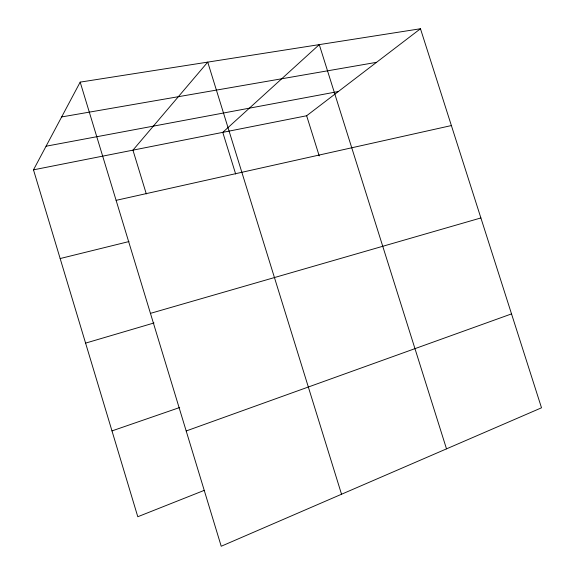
<?xml version="1.0" encoding="UTF-8"?>
<svg xmlns="http://www.w3.org/2000/svg" width="575" height="575" viewBox="0 0 575 575"><rect width="100%" height="100%" fill="white"/><g stroke="black" fill="none" stroke-linecap="round" stroke-linejoin="round"><path stroke-width="0.86" d="M204.218 490.382L137.792 516.738L33.487 169.841L80.184 82.124L420.469 28.75L541.513 407.797L221.217 546.25L80.184 82.124M33.487 169.841L306.64 115.755L420.469 28.75M186.185 430.97L511.527 313.9M111.981 430.905L179.695 407.51M85.589 343.117L154.007 322.963M150.449 313.368L480.887 217.947M60.159 258.542L128.994 241.55M116.107 200.344L451.382 125.558M46.065 146.215L338.337 91.526M61.654 116.941L376.532 62.33M446.509 448.867L319.276 44.62L222.769 132.365L235.664 174.038M306.64 115.755L319.226 155.926M341.536 494.241L207.733 62.114L132.947 150.147L146.302 193.912"/></g></svg>
